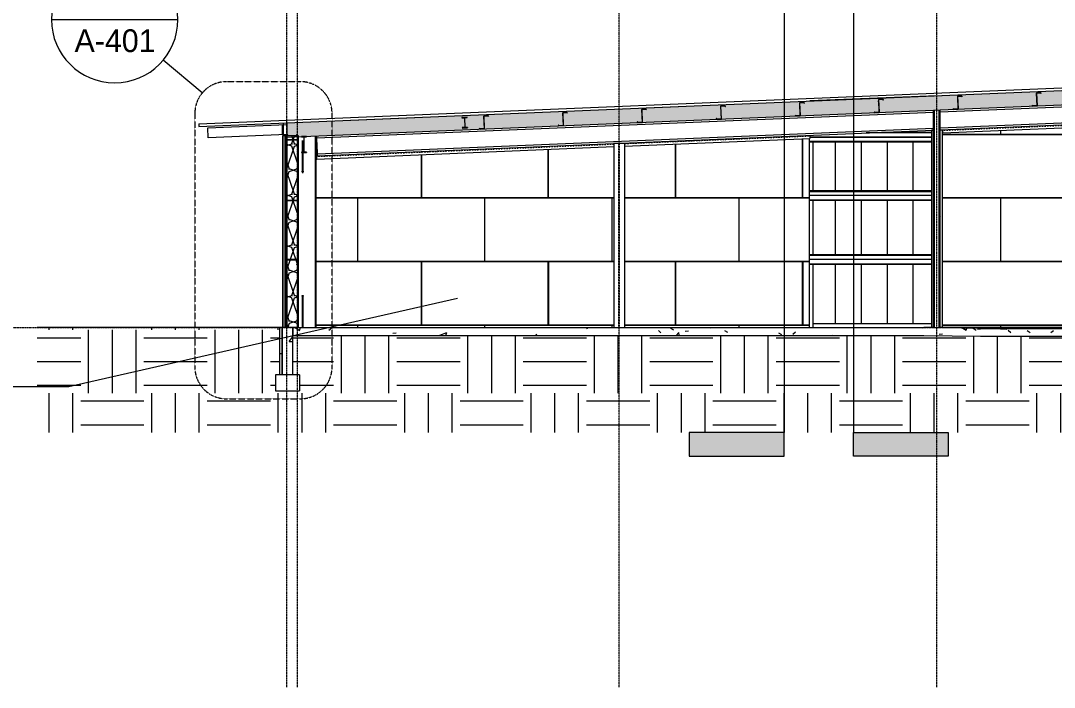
# Model space of a CAD drawing. Header units: inches. Extents: x 21386 to 98546, y -290 to 853.
# Drawn here: x 21860 to 22644, y -273 to 233 of the extents above; entities that cross this region are included whole.
import ezdxf

# ---------------------------------------------------------------- set-up
doc = ezdxf.new("R2010")
doc.units = ezdxf.units.IN
doc.header["$MEASUREMENT"] = 0
for name, pattern in [('Dash Dot 3_16_', [0.3125, 0.1875, -0.0625, 0, -0.0625]), ('Grid Line 1_2_', [0.875, 0.5, -0.125, 0.125, -0.125]), ('Hidden 1_8_', [0.1875, 0.125, -0.0625])]:
    doc.linetypes.add(name, pattern=pattern)
for name, color, linetype, lineweight in [('A-ANNO-IDEN', 131, 'Continuous', 9), ('A-ANNO-SYMB', 150, 'Continuous', 9), ('A-CLNG', 13, 'Continuous', 13), ('A-CLNG-PATT', 13, 'Continuous', 25), ('A-FLOR', 192, 'Continuous', 13), ('A-FLOR-LEVL', 51, 'Continuous', 9), ('A-FLOR-PATT', 8, 'Continuous', 25), ('A-GLAZ-CWMG', 51, 'Continuous', 13), ('A-ROOF', 132, 'Continuous', 13), ('A-WALL', 113, 'Continuous', 13), ('A-WALL-PATT', 111, 'Continuous', 25), ('C-TOPO', 7, 'Continuous', 13), ('G-ANNO-SYMB', 111, 'Continuous', 9), ('I-WALL', 2, 'Continuous', 13), ('L-SITE-WALL', 31, 'Continuous', 13), ('S-BEAM', 12, 'Continuous', 13), ('S-COLS', 52, 'Continuous', 13), ('S-FNDN', 32, 'Continuous', 13), ('S-GRID', 1, 'Continuous', 9)]:
    doc.layers.add(name, color=color, linetype=linetype, lineweight=lineweight)
doc.styles.add('Century Gothic', font='GOTHIC.TTF', dxfattribs={"height": 17.245342})
pattern_1 = [(50, (22097.104, 100.19), (55.0854, -4.8198), [5.76, -63.36]), (355, (22097.104, 100.19), (-10.6557, 57.7685), [4.608, -50.688]), (100.451, (22101.695, 99.787), (44.4295, 52.9487), [4.895, -53.848]), (46.184, (22097.104, 115.55), (81.9644, -12.712), [8.64, -95.04]), (96.636, (22103.935, 114.49), (71.7815, 74.812), [7.343, -80.772]), (351.184, (22097.1, 115.55), (71.782, 74.812), [6.912, -76.032]), (21, (22104.784, 111.71), (45.842, -30.9215), [5.76, -63.36]), (326, (22104.784, 111.71), (18.687, 55.6915), [4.608, -50.688]), (71.451, (22108.605, 109.13), (64.529, 24.77), [4.895, -53.848]), (37.5, (22097.104, 100.189), (0.9339, 25.5668), [2.534, -47.539, 2.534, -48.922, -50.88]), (37.5, (22097.104, 100.189), (0.9339, 25.5668), [-101.53, 2.534, -48.346]), (7.5, (22097.104, 100.19), (20.204, 30.2913), [2.534, -26.803, 2.534, -46.387, -19.392]), (7.5, (22097.104, 100.19), (20.204, 30.2913), [-78.259, 2.534, -16.858]), (327.5, (22079.978, 100.19), (40.9978, -1.7324), [2.534, -16.666, 2.534, -57.37, -79.488]), (327.5, (22079.978, 100.19), (40.9978, -1.7324), [-79.104, 2.534, -76.954]), (317.5, (22072.298, 100.19), (44.7889, 7.6878), [2.534, -22.426, 2.534, -37.248, -56.448]), (317.5, (22072.298, 100.19), (44.7889, 7.6878), [-64.742, 2.534, -53.914])]
pattern_2 = [(0, (22097.104, 100.19), (48, 48), [48, -48]), (0, (22097.104, 118.19), (48, 48), [48, -48]), (0, (22097.104, 136.19), (48, 48), [48, -48]), (90, (22103.104, 142.19), (-48, 48), [48, -48]), (90, (22121.104, 142.19), (-48, 48), [48, -48]), (90, (22139.104, 142.19), (-48, 48), [48, -48])]
pattern_3 = [(0, (22097.104, 100.19), (0, 24), []), (90, (22097.104, 100.19), (-24, 1e-15), [])]
pattern_4 = [(161.57, (22098.064, 101.149), (-7.680224, -0.00098), [0, -54.643, 6.067, 0]), (18.43, (22096.144, 101.149), (-7.680224, 0.00098), [0, -54.643, 6.067, 0]), (108.43, (22098.064, 101.149), (3.838295, -19.201365), [18.211, -42.499]), (71.57, (22096.144, 101.149), (3.838295, 19.201365), [18.211, -42.499])]
pattern_5 = [(45, (22097.104, 100.19), (-19.007, 19.007), []), (45, (22097.104, 128.99), (-19.007, 19.007), [])]

# ---------------------------------------------------------------- blocks, each defined once
blk = doc.blocks.new('Struct_Xcel_Sports Complex_rvt-1-Building Section - East_West looking North')
at = {"layer": 'A-FLOR-PATT', "lineweight": 9}
h = blk.add_hatch(dxfattribs=at)
h.set_pattern_fill('FP_15', color=256, style=0, pattern_type=2)
h.set_pattern_definition(pattern_1)
h.paths.add_polyline_path([(22588.21, -6.66), (22731.32, -6.66), (22772.64, -6), (22772.64, -0.01), (22731.32, -0.66), (22588.21, -0.66), (22545.2, 0), (22066.14, 0), (22066.14, -6), (22545.2, -6), (22573.97, -6.44)], flags=0)
at = {"layer": 'A-WALL-PATT', "lineweight": 9}
h = blk.add_hatch(dxfattribs=at)
h.set_pattern_fill('FP_15', color=8, style=0, pattern_type=2)
h.set_pattern_definition(pattern_1)
h.paths.add_polyline_path([(22058.14, -36), (22066.14, -36), (22066.14, 0), (22058.14, 0), (22058.14, -1.69)], flags=0)
at = {"layer": 'A-FLOR', "color": 7}
for p, q in [((22066.14, 0), (22066.14, -6)), ((22066.14, 0), (22545.2, 0)), ((22066.14, -6), (22545.2, -6)), ((22588.21, -0.66), (22545.2, 0)), ((22545.2, -6), (22588.21, -6.66)), ((22588.21, -0.66), (22731.32, -0.66)), ((22588.21, -6.66), (22731.32, -6.66))]:
    blk.add_line(p, q, dxfattribs=at)
at = {"layer": 'L-SITE-WALL', "color": 7}
for p, q in [((22058.14, 0), (22058.14, -36)), ((22066.14, 0), (22058.14, 0)), ((22066.14, -36), (22066.14, 0)), ((22066.14, -36), (22058.14, -36))]:
    blk.add_line(p, q, dxfattribs=at)
at = {"layer": 'S-FNDN', "color": 7}
for p, q in [((22071.14, -36), (22053.14, -36)), ((22053.14, -36), (22053.14, -48)), ((22071.14, -36), (22071.14, -48)), ((22053.14, -48), (22071.14, -48))]:
    blk.add_line(p, q, dxfattribs=at)
blk = doc.blocks.new('W-Wide Flange - 1_-5_-1401438-Building Section - East_West looking North')
at = {"layer": 'S-BEAM', "color": 8, "lineweight": 9}
for p, q in [((22768.82, 173.71), (22768.86, 172.6)), ((22557.58, 163.8), (22768.86, 172.6)), ((22768.86, 172.6), (22768.9, 171.72)), ((22768.9, 171.72), (22769.34, 161.22)), ((22084.45, 144.09), (22552.7, 163.6)), ((22557.58, 151.51), (22769.38, 160.34)), ((22557.58, 150.15), (22769.43, 158.98)), ((22769.34, 161.22), (22769.38, 160.34)), ((22769.38, 160.34), (22769.43, 158.98)), ((22084.96, 131.82), (22552.7, 151.31)), ((22085.01, 130.46), (22552.7, 149.95)), ((22084.45, 144.09), (22084.4, 145.19)), ((22084.48, 143.2), (22084.45, 144.09)), ((22084.92, 132.71), (22084.48, 143.2)), ((22084.96, 131.82), (22084.92, 132.71)), ((22085.01, 130.46), (22084.96, 131.82))]:
    blk.add_line(p, q, dxfattribs=at)
blk = doc.blocks.new('Girt_Z - 10_D-V16-Building Section - East_West looking North')
at = {"layer": 'S-BEAM', "lineweight": 9}
h = blk.add_hatch(dxfattribs=at)
h.set_pattern_fill('FP_1', color=8, style=0, pattern_type=2)
h.set_pattern_definition(pattern_5)
h.paths.add_polyline_path([(22627.94, 168.09), (22631.31, 168.23), (22631.12, 168.34), (22627.98, 168.21), (22627.51, 168.72), (22627.43, 168.65)], flags=0)
h.paths.add_polyline_path([(22631.31, 168.23), (22630.9, 178.04), (22630.79, 178.03), (22631.19, 168.42)], flags=0)
h.paths.add_polyline_path([(22634.33, 177.72), (22634.41, 177.8), (22633.91, 178.35), (22630.97, 178.23), (22630.97, 178.12), (22633.86, 178.24)], flags=0)
at = {"layer": 'S-BEAM', "color": 7}
for p, q in [((22630.79, 178.03), (22631.19, 168.42)), ((22631.31, 168.23), (22630.9, 178.04)), ((22633.91, 178.35), (22630.97, 178.23)), ((22630.97, 178.12), (22633.86, 178.24)), ((22633.86, 178.24), (22634.33, 177.72)), ((22633.91, 178.35), (22634.41, 177.8)), ((22634.33, 177.72), (22634.41, 177.8)), ((22627.51, 168.72), (22627.43, 168.65)), ((22627.43, 168.65), (22627.94, 168.09)), ((22627.98, 168.21), (22627.51, 168.72)), ((22627.94, 168.09), (22631.31, 168.23)), ((22631.12, 168.34), (22627.98, 168.21))]:
    blk.add_line(p, q, dxfattribs=at)
for centre, radius, start, end in [((22630.98, 178.04), 0.187, 92.38594, 182.38594), ((22630.98, 178.04), 0.0782, 94.50866, 182.38594), ((22631.11, 168.41), 0.0782, 275.42831, 2.38594)]:
    blk.add_arc(centre, radius, start, end, dxfattribs=at)
blk = doc.blocks.new('Girt_Z - 10_D-V17-Building Section - East_West looking North')
at = {"layer": 'S-BEAM', "color": 7}
for p, q in [((22570.84, 175.54), (22571.24, 165.92)), ((22571.36, 165.74), (22570.95, 175.54)), ((22573.96, 175.85), (22571.02, 175.73)), ((22571.02, 175.62), (22573.91, 175.74)), ((22573.91, 175.74), (22574.38, 175.23)), ((22573.96, 175.85), (22574.46, 175.3)), ((22574.38, 175.23), (22574.46, 175.3)), ((22567.56, 166.22), (22567.48, 166.15)), ((22567.48, 166.15), (22567.99, 165.6)), ((22568.04, 165.71), (22567.56, 166.22)), ((22567.99, 165.6), (22571.36, 165.74)), ((22571.17, 165.84), (22568.04, 165.71))]:
    blk.add_line(p, q, dxfattribs=at)
for centre, radius, start, end in [((22571.03, 175.54), 0.187, 92.38594, 182.38594), ((22571.03, 175.54), 0.0782, 94.50866, 182.38594), ((22571.17, 165.92), 0.0782, 275.42831, 2.38594)]:
    blk.add_arc(centre, radius, start, end, dxfattribs=at)
blk = doc.blocks.new('Girt_Z - 10_D-V18-Building Section - East_West looking North')
at = {"layer": 'S-BEAM', "lineweight": 9}
h = blk.add_hatch(dxfattribs=at)
h.set_pattern_fill('FP_1', color=8, style=0, pattern_type=2)
h.set_pattern_definition(pattern_5)
h.paths.add_polyline_path([(22508.04, 163.1), (22511.41, 163.24), (22511.23, 163.34), (22508.09, 163.21), (22507.62, 163.73), (22507.54, 163.65)], flags=0)
h.paths.add_polyline_path([(22511.41, 163.24), (22511, 173.04), (22510.9, 173.04), (22511.3, 163.42)], flags=0)
h.paths.add_polyline_path([(22514.43, 172.73), (22514.52, 172.8), (22514.01, 173.36), (22511.08, 173.23), (22511.08, 173.12), (22513.96, 173.24)], flags=0)
at = {"layer": 'S-BEAM', "color": 7}
for p, q in [((22510.9, 173.04), (22511.3, 163.42)), ((22511.41, 163.24), (22511, 173.04)), ((22514.01, 173.36), (22511.08, 173.23)), ((22511.08, 173.12), (22513.96, 173.24)), ((22513.96, 173.24), (22514.43, 172.73)), ((22514.01, 173.36), (22514.52, 172.8)), ((22514.43, 172.73), (22514.52, 172.8)), ((22507.62, 163.73), (22507.54, 163.65)), ((22507.54, 163.65), (22508.04, 163.1)), ((22508.09, 163.21), (22507.62, 163.73)), ((22508.04, 163.1), (22511.41, 163.24)), ((22511.23, 163.34), (22508.09, 163.21))]:
    blk.add_line(p, q, dxfattribs=at)
for centre, radius, start, end in [((22511.08, 173.05), 0.187, 92.38594, 182.38594), ((22511.08, 173.05), 0.0782, 94.50866, 182.38594), ((22511.22, 163.42), 0.0782, 275.42831, 2.38594)]:
    blk.add_arc(centre, radius, start, end, dxfattribs=at)
blk = doc.blocks.new('Girt_Z - 10_D-V19-Building Section - East_West looking North')
at = {"layer": 'S-BEAM', "color": 7}
for p, q in [((22450.95, 170.54), (22451.35, 160.92)), ((22451.47, 160.74), (22451.06, 170.55)), ((22454.06, 170.86), (22451.13, 170.74)), ((22451.13, 170.63), (22454.02, 170.75)), ((22454.02, 170.75), (22454.49, 170.23)), ((22454.06, 170.86), (22454.57, 170.3)), ((22454.49, 170.23), (22454.57, 170.3)), ((22447.67, 161.23), (22447.59, 161.15)), ((22447.59, 161.15), (22448.09, 160.6)), ((22448.14, 160.71), (22447.67, 161.23)), ((22448.09, 160.6), (22451.47, 160.74)), ((22451.28, 160.84), (22448.14, 160.71))]:
    blk.add_line(p, q, dxfattribs=at)
for centre, radius, start, end in [((22451.13, 170.55), 0.187, 92.38594, 182.38594), ((22451.13, 170.55), 0.0782, 94.50866, 182.38594), ((22451.27, 160.92), 0.0782, 275.42831, 2.38594)]:
    blk.add_arc(centre, radius, start, end, dxfattribs=at)
blk = doc.blocks.new('Girt_Z - 10_D-V20-Building Section - East_West looking North')
at = {"layer": 'S-BEAM', "lineweight": 9}
h = blk.add_hatch(dxfattribs=at)
h.set_pattern_fill('FP_1', color=8, style=0, pattern_type=2)
h.set_pattern_definition(pattern_5)
h.paths.add_polyline_path([(22388.15, 158.1), (22391.52, 158.24), (22391.33, 158.34), (22388.19, 158.21), (22387.72, 158.73), (22387.64, 158.66)], flags=0)
h.paths.add_polyline_path([(22391.52, 158.24), (22391.11, 168.05), (22391, 168.04), (22391.4, 158.43)], flags=0)
h.paths.add_polyline_path([(22394.54, 167.73), (22394.62, 167.81), (22394.11, 168.36), (22391.18, 168.24), (22391.18, 168.13), (22394.07, 168.25)], flags=0)
at = {"layer": 'S-BEAM', "color": 7}
for p, q in [((22391, 168.04), (22391.4, 158.43)), ((22391.52, 158.24), (22391.11, 168.05)), ((22394.11, 168.36), (22391.18, 168.24)), ((22391.18, 168.13), (22394.07, 168.25)), ((22394.07, 168.25), (22394.54, 167.73)), ((22394.11, 168.36), (22394.62, 167.81)), ((22394.54, 167.73), (22394.62, 167.81)), ((22387.72, 158.73), (22387.64, 158.66)), ((22387.64, 158.66), (22388.15, 158.1)), ((22388.19, 158.21), (22387.72, 158.73)), ((22388.15, 158.1), (22391.52, 158.24)), ((22391.33, 158.34), (22388.19, 158.21))]:
    blk.add_line(p, q, dxfattribs=at)
for centre, radius, start, end in [((22391.19, 168.05), 0.187, 92.38594, 182.38594), ((22391.19, 168.05), 0.0782, 94.50866, 182.38594), ((22391.32, 158.42), 0.0782, 275.42831, 2.38594)]:
    blk.add_arc(centre, radius, start, end, dxfattribs=at)
blk = doc.blocks.new('W-Wide Flange - W12X19-1098423-Building Section - East_West looking North')
at = {"layer": 'S-BEAM', "lineweight": 9}
h = blk.add_hatch(dxfattribs=at)
h.set_pattern_fill('FP_1', color=8, style=0, pattern_type=2)
h.set_pattern_definition(pattern_5)
h.paths.add_polyline_path([(22072.64, 132.85), (22076.65, 132.85), (22076.65, 133.2), (22072.64, 133.2)], flags=0)
h.paths.add_polyline_path([(22074.13, 133.22), (22075.02, 133.27), (22074.83, 133.46), (22074.76, 133.73), (22074.83, 144.44), (22075.02, 144.63), (22075.15, 144.68), (22074.26, 144.63), (22074.45, 144.44), (22074.52, 144.18), (22074.45, 133.46), (22074.26, 133.27)], flags=0)
h.paths.add_polyline_path([(22076.65, 144.7), (22076.65, 145.05), (22072.64, 145.05), (22072.64, 144.7), (22075.28, 144.7)], flags=0)
at = {"layer": 'S-BEAM', "color": 7}
for p, q in [((22076.65, 145.05), (22072.64, 145.05)), ((22072.64, 145.05), (22072.64, 144.7)), ((22072.64, 144.7), (22074, 144.7)), ((22074.52, 144.18), (22074.52, 133.73)), ((22074.76, 133.73), (22074.76, 144.18)), ((22075.28, 144.7), (22076.65, 144.7)), ((22076.65, 144.7), (22076.65, 145.05)), ((22074, 133.2), (22072.64, 133.2)), ((22072.64, 133.2), (22072.64, 132.85)), ((22072.64, 132.85), (22076.65, 132.85)), ((22076.65, 133.2), (22075.28, 133.2)), ((22076.65, 133.2), (22076.65, 132.85))]:
    blk.add_line(p, q, dxfattribs=at)
for centre, start, end in [((22074, 144.18), 0, 90), ((22075.28, 144.18), 90, 180), ((22074, 133.73), 270, 0), ((22075.28, 133.73), 180, 270)]:
    blk.add_arc(centre, 0.525, start, end, dxfattribs=at)
blk = doc.blocks.new('W-Wide Flange-Column - B3_A-1393576-Building Section - East_West looking North')
at = {"layer": 'S-COLS', "color": 8, "linetype": 'Hidden 1_8_', "lineweight": 9}
for p, q in [((22313.73, 0), (22313.73, 139.83)), ((22314.05, 139.83), (22314.05, 0))]:
    blk.add_line(p, q, dxfattribs=at)
blk = doc.blocks.new('Girt_Z - 10_D-1390502-Building Section - East_West looking North')
at = {"layer": 'S-BEAM', "color": 7}
for p, q in [((22331.05, 165.54), (22331.45, 155.93)), ((22331.57, 155.75), (22331.16, 165.55)), ((22334.17, 165.86), (22331.23, 165.74)), ((22331.23, 165.63), (22334.12, 165.75)), ((22334.12, 165.75), (22334.59, 165.23)), ((22334.17, 165.86), (22334.67, 165.31)), ((22334.59, 165.23), (22334.67, 165.31)), ((22327.77, 156.23), (22327.69, 156.16)), ((22327.69, 156.16), (22328.2, 155.6)), ((22328.24, 155.72), (22327.77, 156.23)), ((22328.2, 155.6), (22331.57, 155.75)), ((22331.38, 155.85), (22328.24, 155.72))]:
    blk.add_line(p, q, dxfattribs=at)
for centre, radius, start, end in [((22331.24, 165.55), 0.187, 92.38594, 182.38594), ((22331.24, 165.55), 0.0782, 94.50866, 182.38594), ((22331.37, 155.92), 0.0782, 275.42831, 2.38594)]:
    blk.add_arc(centre, radius, start, end, dxfattribs=at)
blk = doc.blocks.new('Girt_Z - 8_D-1789509-Building Section - East_West looking North')
at = {"layer": 'S-BEAM', "color": 8, "lineweight": 9}
for p, q in [((22551.14, 55.3), (22458.52, 55.3)), ((22551.14, 55.22), (22458.52, 55.22)), ((22551.14, 54.77), (22458.52, 54.77)), ((22551.14, 51.63), (22458.52, 51.63)), ((22551.14, 51.55), (22458.52, 51.55)), ((22458.52, 48.43), (22551.14, 48.43)), ((22551.14, 47.95), (22458.52, 47.95))]:
    blk.add_line(p, q, dxfattribs=at)
blk = doc.blocks.new('Girt_Z - 8_D-1789595-Building Section - East_West looking North')
at = {"layer": 'S-BEAM', "color": 8, "lineweight": 9}
for p, q in [((22551.14, 103.68), (22458.52, 103.68)), ((22551.14, 103.59), (22458.52, 103.59)), ((22551.14, 103.14), (22458.52, 103.14)), ((22551.14, 100.25), (22458.52, 100.25)), ((22551.14, 100.18), (22458.52, 100.18)), ((22551.14, 96.8), (22458.52, 96.8)), ((22551.14, 96.32), (22458.52, 96.32))]:
    blk.add_line(p, q, dxfattribs=at)
blk = doc.blocks.new('Girt_C - 8_D-1405510-Building Section - East_West looking North')
at = {"layer": 'S-BEAM', "color": 7}
for p, q in [((22061.64, 51.37), (22061.64, 48.05)), ((22061.64, 48.05), (22062.22, 47.57)), ((22061.75, 48.11), (22061.75, 51.37)), ((22061.75, 48.11), (22062.29, 47.66)), ((22069.45, 51.55), (22061.83, 51.55)), ((22061.83, 51.45), (22069.45, 51.45)), ((22062.22, 47.57), (22062.29, 47.66)), ((22069.53, 48.11), (22069, 47.66)), ((22069, 47.66), (22069.07, 47.57)), ((22069.64, 48.05), (22069.07, 47.57)), ((22069.53, 51.37), (22069.53, 48.11)), ((22069.64, 48.05), (22069.64, 51.37))]:
    blk.add_line(p, q, dxfattribs=at)
for centre, radius, start, end in [((22061.83, 51.37), 0.188, 90, 180), ((22061.83, 51.37), 0.0782, 90, 176.95764), ((22069.45, 51.37), 0.188, 0, 90), ((22069.45, 51.37), 0.0782, 2.12272, 90)]:
    blk.add_arc(centre, radius, start, end, dxfattribs=at)
blk = doc.blocks.new('Dimension Lumber - 5_5 x 7_5 Glulam-1777807-Building Section - East_West looking North')
at = {"layer": 'S-BEAM', "color": 8, "lineweight": 9}
for p, q in [((22001.68, 151.51), (22061.62, 154.01)), ((22001.99, 144.01), (22001.68, 151.51)), ((22061.62, 146.5), (22001.99, 144.01))]:
    blk.add_line(p, q, dxfattribs=at)
blk = doc.blocks.new('W-Wide Flange - W8X15-1355454-Building Section - East_West looking North')
at = {"layer": 'S-BEAM', "lineweight": 9}
h = blk.add_hatch(dxfattribs=at)
h.set_pattern_fill('FP_1', color=8, style=0, pattern_type=2)
h.set_pattern_definition(pattern_5)
h.paths.add_polyline_path([(22194.88, 151.44), (22198.88, 151.61), (22198.87, 151.92), (22194.86, 151.76)], flags=0)
h.paths.add_polyline_path([(22196.38, 151.84), (22197.24, 151.92), (22197.05, 152.1), (22196.97, 152.34), (22196.76, 159.07), (22196.93, 159.26), (22197.05, 159.32), (22196.19, 159.23), (22196.38, 159.06), (22196.46, 158.81), (22196.67, 152.08), (22196.49, 151.89)], flags=0)
h.paths.add_polyline_path([(22194.55, 159.23), (22198.56, 159.4), (22198.55, 159.71), (22194.54, 159.54)], flags=0)
at = {"layer": 'S-BEAM', "color": 7}
for p, q in [((22198.55, 159.71), (22194.54, 159.54)), ((22194.54, 159.54), (22194.55, 159.23)), ((22194.55, 159.23), (22195.94, 159.29)), ((22196.46, 158.81), (22196.73, 152.33)), ((22196.97, 152.34), (22196.7, 158.82)), ((22197.18, 159.34), (22198.56, 159.4)), ((22198.56, 159.4), (22198.55, 159.71)), ((22196.25, 151.81), (22194.86, 151.76)), ((22194.86, 151.76), (22194.88, 151.44)), ((22194.88, 151.44), (22198.88, 151.61)), ((22198.87, 151.92), (22197.49, 151.87)), ((22198.87, 151.92), (22198.88, 151.61))]:
    blk.add_line(p, q, dxfattribs=at)
for centre, radius, start, end in [((22195.96, 158.79), 0.497, 2.38594, 92.38594), ((22197.2, 158.84), 0.498, 92.38594, 182.38594), ((22196.23, 152.31), 0.497, 272.38594, 2.38594), ((22197.47, 152.36), 0.498, 182.38594, 272.38594)]:
    blk.add_arc(centre, radius, start, end, dxfattribs=at)
blk = doc.blocks.new('Girt_C - 8_D-1405486-Building Section - East_West looking North')
at = {"layer": 'S-BEAM', "lineweight": 9}
h = blk.add_hatch(dxfattribs=at)
h.set_pattern_fill('FP_1', color=8, style=0, pattern_type=2)
h.set_pattern_definition(pattern_5)
h.paths.add_polyline_path([(22061.83, 142.44), (22069.45, 142.44), (22069.45, 142.55), (22061.83, 142.55)], flags=0)
h.paths.add_polyline_path([(22069.53, 142.62), (22069.64, 142.63), (22069.64, 145.94), (22069.06, 146.42), (22068.99, 146.34), (22069.53, 145.89), (22069.53, 144.79)], flags=0)
h.paths.add_polyline_path([(22061.75, 142.62), (22061.75, 145.89), (22062.29, 146.34), (22062.21, 146.42), (22061.64, 145.94), (22061.64, 142.63)], flags=0)
at = {"layer": 'S-BEAM', "color": 7}
for p, q in [((22061.64, 145.94), (22062.21, 146.42)), ((22061.64, 145.94), (22061.64, 142.63)), ((22061.75, 145.89), (22062.29, 146.34)), ((22061.75, 142.62), (22061.75, 145.89)), ((22069.45, 142.55), (22061.83, 142.55)), ((22061.83, 142.44), (22069.45, 142.44)), ((22062.29, 146.34), (22062.21, 146.42)), ((22069.06, 146.42), (22068.99, 146.34)), ((22069.53, 145.89), (22068.99, 146.34)), ((22069.64, 145.94), (22069.06, 146.42)), ((22069.53, 145.89), (22069.53, 142.62)), ((22069.64, 142.63), (22069.64, 145.94))]:
    blk.add_line(p, q, dxfattribs=at)
for centre, radius, start, end in [((22061.83, 142.63), 0.188, 180, 270), ((22061.83, 142.63), 0.0782, 182.12272, 270), ((22069.45, 142.63), 0.188, 270, 0), ((22069.45, 142.63), 0.0782, 270, 356.95764)]:
    blk.add_arc(centre, radius, start, end, dxfattribs=at)
blk = doc.blocks.new('Round Bar - 1_-1267021-Building Section - East_West looking North')
at = {"layer": 'S-BEAM', "color": 8, "lineweight": 9}
for p, q in [((22073.14, 142.02), (22073.14, 133.2)), ((22074.14, 133.2), (22074.14, 142.02)), ((22073.14, 132.85), (22073.14, 118.21)), ((22074.14, 118.21), (22074.14, 132.85))]:
    blk.add_line(p, q, dxfattribs=at)
at = {"layer": 'S-BEAM', "color": 7, "flags": 128}
for points in [[(22073.14, 118.21), (22073.19, 118.46), (22073.33, 118.66), (22073.53, 118.77), (22073.75, 118.77), (22073.95, 118.66), (22074.09, 118.46), (22074.14, 118.21)], [(22073.14, 118.21), (22073.19, 117.96), (22073.33, 117.75), (22073.53, 117.64), (22073.75, 117.64), (22073.95, 117.75), (22074.09, 117.96), (22074.14, 118.21)]]:
    blk.add_lwpolyline(points, dxfattribs=at)
blk = doc.blocks.new('Round Bar - 1_-1267063-Building Section - East_West looking North')
at = {"layer": 'S-BEAM', "color": 8, "lineweight": 9}
for p, q in [((22073.14, 23.84), (22073.14, 0)), ((22074.14, 0), (22074.14, 23.84))]:
    blk.add_line(p, q, dxfattribs=at)
at = {"layer": 'S-BEAM', "color": 7, "flags": 128}
for points in [[(22073.14, 23.84), (22073.19, 24.09), (22073.33, 24.29), (22073.53, 24.4), (22073.75, 24.4), (22073.95, 24.29), (22074.09, 24.09), (22074.14, 23.84)], [(22073.14, 23.84), (22073.19, 23.59), (22073.33, 23.38), (22073.53, 23.27), (22073.75, 23.27), (22073.95, 23.38), (22074.09, 23.59), (22074.14, 23.84)]]:
    blk.add_lwpolyline(points, dxfattribs=at)
blk = doc.blocks.new('L-Angle - L2-1_2X1-1_2X3_16-1401440-Building Section - East_West looking North')
at = {"layer": 'S-BEAM', "color": 8, "lineweight": 9}
for p, q in [((22314.39, 139.83), (22458.58, 145.84)), ((22317.89, 137.66), (22458.68, 143.53)), ((22317.89, 137.66), (22458.68, 143.53)), ((22458.58, 146.02), (22458.58, 145.84)), ((22458.58, 145.84), (22458.59, 145.65)), ((22458.59, 145.65), (22458.67, 143.71)), ((22458.67, 143.71), (22458.68, 143.53)), ((22084.4, 130.25), (22309.89, 139.64)), ((22084.49, 127.94), (22309.89, 137.33)), ((22084.49, 127.94), (22309.89, 137.33)), ((22084.39, 130.43), (22085.01, 130.46)), ((22084.4, 130.25), (22084.39, 130.43)), ((22084.41, 130.06), (22084.4, 130.25)), ((22084.49, 128.12), (22084.41, 130.06)), ((22084.49, 127.94), (22084.49, 128.12))]:
    blk.add_line(p, q, dxfattribs=at)
at = {"layer": 'S-BEAM', "color": 8, "linetype": 'Hidden 1_8_', "lineweight": 9}
for p, q in [((22317.89, 139.66), (22458.6, 145.52)), ((22084.41, 129.93), (22309.89, 139.33))]:
    blk.add_line(p, q, dxfattribs=at)
blk = doc.blocks.new('L-Angle - L2-1_2X1-1_2X3_16-1401102-Building Section - East_West looking North')
at = {"layer": 'S-BEAM', "color": 8, "lineweight": 9}
for p, q in [((22559.63, 150.05), (22758.54, 158.34)), ((22758.54, 158.52), (22758.54, 158.34)), ((22758.54, 158.34), (22758.55, 158.15)), ((22758.55, 158.15), (22758.63, 156.21)), ((22559.63, 150.05), (22559.63, 150.23)), ((22559.64, 149.86), (22559.63, 150.05)), ((22559.72, 147.92), (22559.64, 149.86)), ((22559.73, 147.74), (22758.64, 156.02)), ((22559.73, 147.74), (22758.64, 156.02)), ((22758.63, 156.21), (22758.64, 156.02)), ((22559.73, 147.74), (22559.72, 147.92))]:
    blk.add_line(p, q, dxfattribs=at)
at = {"layer": 'S-BEAM', "color": 8, "linetype": 'Hidden 1_8_', "lineweight": 9}
blk.add_line((22559.65, 149.74), (22758.56, 158.02), dxfattribs=at)
blk = doc.blocks.new('Girt_C - 8_D-1779843-Building Section - East_West looking North')
at = {"layer": 'S-BEAM', "lineweight": 9}
h = blk.add_hatch(dxfattribs=at)
h.set_pattern_fill('FP_1', color=8, style=0, pattern_type=2)
h.set_pattern_definition(pattern_5)
h.paths.add_polyline_path([(22061.83, 96.32), (22069.45, 96.32), (22069.45, 96.43), (22061.83, 96.43)], flags=0)
h.paths.add_polyline_path([(22069.53, 96.5), (22069.64, 96.51), (22069.64, 99.82), (22069.06, 100.3), (22068.99, 100.22), (22069.53, 99.77)], flags=0)
h.paths.add_polyline_path([(22061.75, 96.5), (22061.75, 99.77), (22062.29, 100.22), (22062.21, 100.3), (22061.64, 99.82), (22061.64, 96.51)], flags=0)
at = {"layer": 'S-BEAM', "color": 7}
for p, q in [((22061.64, 99.82), (22062.21, 100.3)), ((22061.64, 99.82), (22061.64, 96.51)), ((22061.75, 99.77), (22062.29, 100.22)), ((22061.75, 96.5), (22061.75, 99.77)), ((22069.45, 96.43), (22061.83, 96.43)), ((22061.83, 96.32), (22069.45, 96.32)), ((22062.29, 100.22), (22062.21, 100.3)), ((22069.06, 100.3), (22068.99, 100.22)), ((22069.53, 99.77), (22068.99, 100.22)), ((22069.64, 99.82), (22069.06, 100.3)), ((22069.53, 99.77), (22069.53, 96.5)), ((22069.64, 96.51), (22069.64, 99.82))]:
    blk.add_line(p, q, dxfattribs=at)
for centre, radius, start, end in [((22061.83, 96.51), 0.188, 180, 270), ((22061.83, 96.51), 0.0782, 182.12272, 270), ((22069.45, 96.51), 0.188, 270, 0), ((22069.45, 96.51), 0.0782, 270, 356.95764)]:
    blk.add_arc(centre, radius, start, end, dxfattribs=at)
blk = doc.blocks.new('Rectangular Mullion - Profile_Polycarbonate_Lower-1778976-Building Section - East_West looking North')
at = {"layer": 'A-GLAZ-CWMG', "color": 8, "lineweight": 9}
for p in [(22461.27, 0), (22551.14, 2.75)]:
    blk.add_line(p, (22461.27, 2.75), dxfattribs=at)
blk = doc.blocks.new('Rectangular Mullion - Profile_Polycarbonate_right-1784083-Building Section - East_West looking North')
at = {"layer": 'A-GLAZ-CWMG', "color": 8, "lineweight": 9}
for p, q in [((22458.65, 171.92), (22458.52, 172.04)), ((22461.27, 103.68), (22461.27, 140.94)), ((22461.27, 55.3), (22461.27, 96.32)), ((22461.27, 0), (22461.27, 47.95))]:
    blk.add_line(p, q, dxfattribs=at)
blk = doc.blocks.new('Girt_Z - 8_D-1790185-Building Section - East_West looking North')
at = {"layer": 'S-BEAM', "color": 8, "lineweight": 9}
for p, q in [((22458.52, 141.47), (22551.14, 141.47)), ((22458.63, 144.69), (22551.14, 144.69)), ((22458.63, 144.61), (22551.14, 144.61)), ((22551.14, 147.81), (22501.49, 147.81)), ((22513.06, 148.29), (22551.14, 148.29)), ((22458.52, 141.02), (22551.14, 141.02)), ((22458.52, 140.94), (22551.14, 140.94))]:
    blk.add_line(p, q, dxfattribs=at)
blk = doc.blocks.new('Section - 3_32_ x 3_8_-18514-Building Section - East_West looking North')
at = {"layer": 'G-ANNO-SYMB'}
blk.add_hatch(color=256, dxfattribs=at).paths.add_polyline_path([(22946.16, -79.66), (22874.16, -79.66), (22874.16, -97.66), (22946.16, -97.66)], flags=0)
for p, q in [((22874.16, -97.66), (22874.16, -79.66)), ((22874.16, -79.66), (22946.16, -79.66)), ((22946.16, -79.66), (22946.16, -97.66)), ((22946.16, -97.66), (22874.16, -97.66))]:
    blk.add_line(p, q, dxfattribs=at)
blk = doc.blocks.new('Section - Callout Head-19020-Building Section - East_West looking North')
at = {"layer": 'A-ANNO-SYMB'}
blk.add_line((22654.26, 473.8), (22750.26, 473.8), dxfattribs=at)
for start, end in [(0, 180), (180, 360)]:
    blk.add_arc((22702.26, 473.8), 48, start, end, dxfattribs=at)

msp = doc.modelspace()

# ---------------------------------------------------------------- hatches: boundary and pattern name
at = {"layer": 'A-CLNG-PATT', "lineweight": 9}
h = msp.add_hatch(dxfattribs=at)
h.set_pattern_fill('FP_5', color=8, style=0, pattern_type=2)
h.set_pattern_definition(pattern_4)
h.paths.add_polyline_path([(22061.62, 144.24), (22772.64, 173.87), (22772.64, 185), (22061.62, 155.38), (22061.62, 154.56)], flags=0)
at = {"layer": 'A-WALL-PATT', "lineweight": 9}
h = msp.add_hatch(dxfattribs=at)
h.set_pattern_fill('FP_12', color=8, style=0, pattern_type=2)
h.set_pattern_definition([(90, (22458.51, 98.25), (-193, -193), [48, -145]), (180, (22458.51, 98.25), (-2e-14, -193), [96.25, -96.75]), (270, (22362.26, 146.25), (-193, -193), [48, -145]), (180, (22458.51, 146.25), (-2e-14, -193), [96.25, -96.75]), (270, (22362.01, 146.25), (-193, -193), [48, -145]), (180, (22362.01, 146.25), (-2e-14, -193), [96.25, -96.75]), (90, (22265.76, 98.25), (-193, -193), [48, -145]), (180, (22362.01, 98.25), (-2e-14, -193), [96.25, -96.75]), (90, (22410.51, 146.5), (-193, -193), [48, -145]), (180, (22458.76, 146.5), (-2e-14, -193), [48.25, -144.75]), (180, (22458.76, 194.5), (-2e-14, -193), [48.25, -144.75]), (90, (22314.01, 146.5), (-193, -193), [48, -145]), (180, (22410.26, 146.5), (-2e-14, -193), [96.25, -96.75]), (270, (22410.26, 194.5), (-193, -193), [48, -145]), (180, (22410.26, 194.5), (-2e-14, -193), [96.25, -96.75]), (180, (22313.76, 146.5), (-2e-14, -193), [48, -145]), (270, (22313.76, 194.5), (-193, -193), [48, -145]), (180, (22313.76, 194.5), (-2e-14, -193), [48, -145]), (90, (22458.51, 194.75), (-193, -193), [48, -145]), (180, (22458.51, 194.75), (-2e-14, -193), [96.25, -96.75]), (270, (22362.26, 242.75), (-193, -193), [48, -145]), (180, (22458.51, 242.75), (-2e-14, -193), [96.25, -96.75]), (270, (22362.01, 242.75), (-193, -193), [48, -145]), (180, (22362.01, 242.75), (-2e-14, -193), [96.25, -96.75]), (270, (22265.76, 242.75), (-193, -193), [48, -145]), (180, (22362.01, 194.75), (-2e-14, -193), [96.25, -96.75]), (90, (22410.51, 243), (-193, -193), [48, -145]), (180, (22458.76, 243), (-2e-14, -193), [48.25, -144.75]), (180, (22458.76, 291), (-2e-14, -193), [48.25, -144.75]), (90, (22314.01, 243), (-193, -193), [48, -145]), (180, (22410.26, 243), (-2e-14, -193), [96.25, -96.75]), (270, (22410.26, 291), (-193, -193), [48, -145]), (180, (22410.26, 291), (-2e-14, -193), [96.25, -96.75]), (180, (22313.76, 243), (-2e-14, -193), [48, -145]), (270, (22313.76, 291), (-193, -193), [48, -145]), (180, (22313.76, 291), (-2e-14, -193), [48, -145])])
h.paths.add_polyline_path([(22759.14, 158.55), (22772.64, 158.55), (22772.64, 173.87), (22768.82, 173.71), (22769.35, 158.97), (22759.57, 158.57)], flags=0)
h.paths.add_polyline_path([(22559.14, 0), (22759.14, 0), (22759.14, 158.55), (22758.54, 158.47), (22758.63, 156.02), (22559.73, 147.83), (22559.63, 150.23), (22557.58, 150.15), (22557.58, 149.88), (22559.14, 149.88), (22559.14, 37.37)], flags=0)
h.paths.add_polyline_path([(22555.27, 175.95), (22772.64, 185), (22772.64, 185.13), (22555.27, 176.08)], flags=0)
h = msp.add_hatch(dxfattribs=at)
h.set_pattern_fill('FP_7', color=8, style=0, pattern_type=2)
h.set_pattern_definition([(90, (23417.92, -287.75), (-193, -193), [48, -145]), (180, (23417.92, -287.75), (-2e-14, -193), [96.25, -96.75]), (270, (23321.67, -239.75), (-193, -193), [48, -145]), (180, (23417.92, -239.75), (-2e-14, -193), [96.25, -96.75]), (270, (23321.42, -239.75), (-193, -193), [48, -145]), (180, (23321.42, -239.75), (-2e-14, -193), [96.25, -96.75]), (90, (23225.17, -287.75), (-193, -193), [48, -145]), (180, (23321.42, -287.75), (-2e-14, -193), [96.25, -96.75]), (90, (23369.92, -239.5), (-193, -193), [48, -145]), (180, (23418.17, -239.5), (-2e-14, -193), [48.25, -144.75]), (180, (23418.17, -191.5), (-2e-14, -193), [48.25, -144.75]), (90, (23273.42, -239.5), (-193, -193), [48, -145]), (180, (23369.67, -239.5), (-2e-14, -193), [96.25, -96.75]), (270, (23369.67, -191.5), (-193, -193), [48, -145]), (180, (23369.67, -191.5), (-2e-14, -193), [96.25, -96.75]), (180, (23273.17, -239.5), (-2e-14, -193), [48, -145]), (270, (23273.17, -191.5), (-193, -193), [48, -145]), (180, (23273.17, -191.5), (-2e-14, -193), [48, -145]), (90, (23417.92, -191.25), (-193, -193), [48, -145]), (180, (23417.92, -191.25), (-2e-14, -193), [96.25, -96.75]), (270, (23321.67, -143.25), (-193, -193), [48, -145]), (180, (23417.92, -143.25), (-2e-14, -193), [96.25, -96.75]), (270, (23321.42, -143.25), (-193, -193), [48, -145]), (180, (23321.42, -143.25), (-2e-14, -193), [96.25, -96.75]), (270, (23225.17, -143.25), (-193, -193), [48, -145]), (180, (23321.42, -191.25), (-2e-14, -193), [96.25, -96.75]), (90, (23369.92, -143), (-193, -193), [48, -145]), (180, (23418.17, -143), (-2e-14, -193), [48.25, -144.75]), (180, (23418.17, -95), (-2e-14, -193), [48.25, -144.75]), (90, (23273.42, -143), (-193, -193), [48, -145]), (180, (23369.67, -143), (-2e-14, -193), [96.25, -96.75]), (270, (23369.67, -95), (-193, -193), [48, -145]), (180, (23369.67, -95), (-2e-14, -193), [96.25, -96.75]), (180, (23273.17, -143), (-2e-14, -193), [48, -145]), (270, (23273.17, -95), (-193, -193), [48, -145]), (180, (23273.17, -95), (-2e-14, -193), [48, -145])])
h.paths.add_polyline_path([(22083.89, 0), (22309.89, 0), (22309.89, 137.33), (22084.49, 127.99), (22084.41, 130.43), (22085.01, 130.46), (22084.39, 145.19), (22083.89, 145.17), (22083.89, 76.43)], flags=0)
h.paths.add_polyline_path([(22433.59, 0), (22458.52, 0), (22458.52, 143.52), (22317.89, 137.66), (22317.89, 0)], flags=0)
h.paths.add_polyline_path([(22061.62, 145.5), (22061.62, 146.5), (22058.77, 146.38), (22058.77, 145.5), (22061.14, 145.5)], flags=0)
h.paths.add_polyline_path([(22058.77, 153.89), (22061.62, 154.01), (22061.62, 155.38), (22458.52, 171.95), (22458.52, 172.04), (22058.77, 155.39), (22058.77, 154.56)], flags=0)
h = msp.add_hatch(dxfattribs=at)
h.set_pattern_fill('FP_10', color=8, style=0, pattern_type=2)
h.set_pattern_definition([(0, (22097.104, 100.189), (61.44, 15.36), [2.534, -43.546, 2.534, -43.546, -245.76]), (0, (22097.104, 100.189), (61.44, 15.36), [-92.16, 2.534, -89.626, 2.534, -43.546, -107.52]), (0, (22097.104, 100.189), (61.44, 15.36), [-230.4, 2.534, -28.186, 2.534, -74.266]), (120, (22120.144, 107.869), (-44.02215, 45.5286), [2.534, -43.546, 2.534, -43.546, -245.76]), (120, (22120.144, 107.869), (-44.02215, 45.5286), [-92.16, 2.534, -89.626, 2.534, -43.546, -107.52]), (120, (22120.144, 107.869), (-44.02215, 45.5286), [-230.4, 2.534, -28.186, 2.534, -74.266]), (240, (22127.824, 138.589), (-17.41785, -60.8886), [2.534, -43.546, 2.534, -43.546, -245.76]), (240, (22127.824, 138.589), (-17.41785, -60.8886), [-92.16, 2.534, -89.626, 2.534, -43.546, -107.52]), (240, (22127.824, 138.589), (-17.41785, -60.8886), [-230.4, 2.534, -28.186, 2.534, -74.266])])
h.paths.add_polyline_path([(22557.58, 0), (22557.58, 164.91), (22556.95, 164.88), (22556.95, 0)], flags=0)
h = msp.add_hatch(dxfattribs=at)
h.set_pattern_fill('FP_16', color=8, style=0, pattern_type=2)
h.set_pattern_definition([(90, (22458.515, 0), (-19.685, 1e-15), [])])
h.paths.add_polyline_path([(22461.27, 2.75), (22551.14, 2.75), (22551.14, 47.95), (22461.27, 47.95)], flags=0)
h.paths.add_polyline_path([(22461.27, 55.3), (22551.14, 55.3), (22551.14, 96.32), (22461.27, 96.32), (22461.27, 76.43)], flags=0)
h.paths.add_polyline_path([(22461.27, 103.68), (22551.14, 103.68), (22551.14, 140.94), (22461.27, 140.94), (22461.27, 115.49)], flags=0)
h.paths.add_polyline_path([(22513.06, 148.29), (22551.14, 148.29), (22551.14, 149.88), (22538.87, 149.37)], flags=0)
h = msp.add_hatch(dxfattribs=at)
h.set_pattern_fill('FP_6', color=8, style=0, pattern_type=2)
h.set_pattern_definition(pattern_3)
h.paths.add_polyline_path([(22061.14, 0), (22061.14, 145.5), (22060.14, 145.5), (22060.14, 0)], flags=0)
h = msp.add_hatch(dxfattribs=at)
h.set_pattern_fill('FP_4', color=8, style=0, pattern_type=2)
h.set_pattern_definition([(0, (22097.104, 100.189), (30.72, 7.68), [2.534, -20.506, 2.534, -20.506, -122.88]), (0, (22097.104, 100.189), (30.72, 7.68), [-46.08, 2.534, -43.546, 2.534, -20.506, -53.76]), (0, (22097.104, 100.189), (30.72, 7.68), [-115.2, 2.534, -12.826, 2.534, -35.866]), (120, (22108.624, 104.029), (-22.0111, 22.7643), [2.534, -20.506, 2.534, -20.506, -122.88]), (120, (22108.624, 104.029), (-22.0111, 22.7643), [-46.08, 2.534, -43.546, 2.534, -20.506, -53.76]), (120, (22108.624, 104.029), (-22.0111, 22.7643), [-115.2, 2.534, -12.826, 2.534, -35.866]), (240, (22112.464, 119.389), (-8.70892, -30.4443), [2.534, -20.506, 2.534, -20.506, -122.88]), (240, (22112.464, 119.389), (-8.70892, -30.4443), [-46.08, 2.534, -43.546, 2.534, -20.506, -53.76]), (240, (22112.464, 119.389), (-8.70892, -30.4443), [-115.2, 2.534, -12.826, 2.534, -35.866])])
h.paths.add_polyline_path([(22061.64, 0), (22061.64, 145.5), (22061.14, 145.5), (22061.14, 0)], flags=0)
h = msp.add_hatch(dxfattribs=at)
h.set_pattern_fill('FP_5', color=8, style=0, pattern_type=2)
h.set_pattern_definition(pattern_4)
h.paths.add_polyline_path([(22065.12, 0), (22069.64, 0), (22069.64, 145.5), (22061.64, 145.5), (22061.64, 0)], flags=0)
h = msp.add_hatch(dxfattribs=at)
h.set_pattern_fill('FP_6', color=8, style=0, pattern_type=2)
h.set_pattern_definition(pattern_3)
h.paths.add_polyline_path([(22058.14, -36), (22058.14, 0), (22056.14, 0), (22056.14, -36)], flags=0)
at = {"layer": 'C-TOPO', "lineweight": 9}
h = msp.add_hatch(dxfattribs=at)
h.set_pattern_fill('FP_2', color=8, style=0, pattern_type=2)
h.set_pattern_definition(pattern_2)
h.paths.add_polyline_path([(21872.11, -79.81), (21911.24, -79.81), (21911.24, 0), (21872.11, 0)], flags=0)
h = msp.add_hatch(dxfattribs=at)
h.set_pattern_fill('FP_2', color=8, style=0, pattern_type=2)
h.set_pattern_definition(pattern_2)
h.paths.add_polyline_path([(21924.37, -79.81), (21983.24, -79.81), (21983.24, 0), (21911.24, 0), (21911.24, -79.81)], flags=0)
h = msp.add_hatch(dxfattribs=at)
h.set_pattern_fill('FP_2', color=8, style=0, pattern_type=2)
h.set_pattern_definition(pattern_2)
h.paths.add_polyline_path([(22714.34, -79.81), (22772.64, -79.81), (22772.64, -48), (22768.39, -48), (22768.39, -36), (22772.64, -36), (22772.64, -6.01), (22726.93, -6.66), (22588.21, -6.66), (22545.2, -6), (22066.14, -6), (22066.14, -36), (22071.14, -36), (22071.14, -48), (22053.14, -48), (22053.14, -36), (22056.14, -36), (22056.14, 0), (21983.24, 0), (21983.24, -79.81), (22710.65, -79.81)], flags=0)
h.paths.add_polyline_path([(22714.34, -0.65), (22732.9, -0.64), (22772.64, 0), (22545.2, 0), (22588.21, -0.65), (22710.65, -0.65)], flags=0)

# ---------------------------------------------------------------- linework, layer by layer
at = {"layer": 'A-ANNO-IDEN', "color": 153}
for p, q in [((22191.17, 21.98), (21896.08, -45.1)), ((21896.08, -45.1), (21842.66, -45.1))]:
    msp.add_line(p, q, dxfattribs=at)
at = {"layer": 'A-ANNO-SYMB'}
msp.add_line((21997.39, 178.06), (21967.72, 202.94), dxfattribs=at)
at = {"layer": 'A-ANNO-SYMB', "linetype": 'Dash Dot 3_16_'}
for p, q in [((22071.97, 186.64), (22015.78, 186.64)), ((21991.78, 162.64), (21991.78, -30.1)), ((22095.97, -30.1), (22095.97, 162.64)), ((22015.78, -54.1), (22071.97, -54.1))]:
    msp.add_line(p, q, dxfattribs=at)
for centre, start, end in [((22015.78, 162.64), 90, 180), ((22071.97, 162.64), 0, 90), ((22015.78, -30.1), 180, 270), ((22071.97, -30.1), 270, 0)]:
    msp.add_arc(centre, 24, start, end, dxfattribs=at)
at = {"layer": 'A-CLNG', "color": 7}
for p, q in [((22061.62, 155.38), (22780.64, 185.34)), ((22780.64, 174.2), (22557.58, 164.91)), ((22552.7, 164.7), (22061.62, 144.24)), ((22061.62, 155.38), (22061.62, 144.24))]:
    msp.add_line(p, q, dxfattribs=at)
at = {"layer": 'A-FLOR-LEVL', "linetype": 'Grid Line 1_2_'}
msp.add_line((21678.64, 0), (26557.32, 0), dxfattribs=at)
at = {"layer": 'A-ROOF', "color": 7}
for p, q in [((21994.89, 154.73), (22779.95, 187.44)), ((21994.89, 152.73), (22779.95, 185.44)), ((21994.89, 154.73), (21994.89, 152.73))]:
    msp.add_line(p, q, dxfattribs=at)
at = {"layer": 'A-WALL', "color": 8, "lineweight": 9}
for p, q in [((22555.2, 176.01), (22458.58, 171.98)), ((22555.27, 176.08), (22555.27, 175.95)), ((22458.52, 171.91), (22458.52, 172.04)), ((22058.77, 155.39), (22058.77, 153.89)), ((22058.77, 146.38), (22058.77, 145.5)), ((22458.52, 0), (22458.52, 143.53))]:
    msp.add_line(p, q, dxfattribs=at)
at = {"layer": 'A-WALL', "color": 7}
for p, q in [((22557.58, 164.91), (22552.7, 164.7)), ((22556.95, 0), (22556.95, 164.88)), ((22553.33, 0), (22553.33, 164.73)), ((22058.33, 145.5), (22058.33, 0)), ((22070.39, 145.5), (22058.33, 145.5)), ((22058.64, 145.5), (22058.64, 0)), ((22060.14, 145.5), (22060.14, 0)), ((22061.14, 145.5), (22061.14, 0)), ((22061.64, 145.5), (22061.64, 0)), ((22069.64, 145.5), (22069.64, 0)), ((22070.39, 0), (22070.39, 145.5)), ((22070.39, 0), (22058.33, 0))]:
    msp.add_line(p, q, dxfattribs=at)
at = {"layer": 'C-TOPO'}
for p, q in [((21911.24, 0), (21872.11, 0)), ((21950.46, 0), (21911.24, 0)), ((21983.24, 0), (21950.46, 0)), ((22056.14, 0), (21983.24, 0)), ((22552.7, 0), (22545.2, 0)), ((22710.65, 0), (22557.58, 0))]:
    msp.add_line(p, q, dxfattribs=at)
at = {"layer": 'C-TOPO', "color": 8, "lineweight": 9}
for p, q in [((21911.24, 0), (21872.11, 0)), ((21950.46, 0), (21911.24, 0)), ((21983.24, 0), (21950.46, 0)), ((22056.14, 0), (21983.24, 0)), ((22552.7, 0), (22545.2, 0)), ((22710.65, 0), (22557.58, 0))]:
    msp.add_line(p, q, dxfattribs=at)
at = {"layer": 'G-ANNO-SYMB'}
for p, q in [((22439.17, 545.16), (22439.17, -79.66)), ((22491.85, 545.16), (22491.85, -79.66))]:
    msp.add_line(p, q, dxfattribs=at)
at = {"layer": 'I-WALL', "color": 7}
for p, q in [((22557.58, 0), (22557.58, 164.91)), ((22552.7, 0), (22552.7, 164.7)), ((22058.33, 146.5), (22058.33, 153.75)), ((22058.33, 153.75), (22058.95, 153.75)), ((22058.95, 153.75), (22058.95, 146.5)), ((22058.33, 146.5), (22058.95, 146.5)), ((22552.7, 0), (22557.58, 0))]:
    msp.add_line(p, q, dxfattribs=at)
at = {"layer": 'L-SITE-WALL', "color": 7}
for p, q in [((22056.14, 0), (22056.14, -36)), ((22058.14, 0), (22056.14, 0)), ((22058.14, -36), (22058.14, 0)), ((22058.14, -36), (22056.14, -36))]:
    msp.add_line(p, q, dxfattribs=at)
at = {"layer": 'S-COLS', "color": 8, "lineweight": 9}
for p, q in [((22551.14, 149.88), (22551.14, 0)), ((22552.7, 149.88), (22551.14, 149.88)), ((22559.14, 149.88), (22557.58, 149.88)), ((22559.14, 149.88), (22559.14, 0)), ((22083.46, 0), (22083.46, 145.15)), ((22083.89, 0), (22083.89, 145.17)), ((22309.89, 139.83), (22309.89, 0)), ((22317.89, 139.83), (22309.89, 139.83)), ((22317.89, 139.83), (22317.89, 0))]:
    msp.add_line(p, q, dxfattribs=at)
at = {"layer": 'S-GRID', "linetype": 'Grid Line 1_2_'}
for p, q in [((22061.64, -273.16), (22061.64, 671.89)), ((22069.64, -273.16), (22069.64, 671.89)), ((22313.89, -273.16), (22313.89, 671.89)), ((22555.14, -273.16), (22555.14, 671.89))]:
    msp.add_line(p, q, dxfattribs=at)

# ---------------------------------------------------------------- block references
at = {"lineweight": 5}
msp.add_blockref('Struct_Xcel_Sports Complex_rvt-1-Building Section - East_West looking North', (0, 0), dxfattribs=at)
at = {"layer": 'A-ANNO-SYMB'}
msp.add_blockref('Section - Callout Head-19020-Building Section - East_West looking North', (-771.32, -240.02), dxfattribs=at)
at = {"layer": 'A-GLAZ-CWMG', "color": 8, "lineweight": 9}
for name in ['Rectangular Mullion - Profile_Polycarbonate_right-1784083-Building Section - East_West looking North', 'Rectangular Mullion - Profile_Polycarbonate_Lower-1778976-Building Section - East_West looking North']:
    msp.add_blockref(name, (0, 0), dxfattribs=at)
at = {"layer": 'G-ANNO-SYMB', "extrusion": (0, 0, -1)}
msp.add_blockref('Section - 3_32_ x 3_8_-18514-Building Section - East_West looking North', (-45313.33, 0), dxfattribs=at)
at = {"layer": 'G-ANNO-SYMB'}
msp.add_blockref('Section - 3_32_ x 3_8_-18514-Building Section - East_West looking North', (-382.3, 0), dxfattribs=at)
at = {"layer": 'S-BEAM', "color": 8, "lineweight": 9}
for name, p in [('W-Wide Flange - 1_-5_-1401438-Building Section - East_West looking North', (0, 0)), ('Girt_Z - 10_D-V18-Building Section - East_West looking North', (0, 0)), ('Girt_Z - 10_D-V17-Building Section - East_West looking North', (0, 0)), ('Girt_Z - 10_D-V16-Building Section - East_West looking North', (0, 0)), ('Girt_Z - 10_D-1390502-Building Section - East_West looking North', (0, 0)), ('Girt_Z - 10_D-V20-Building Section - East_West looking North', (0, 0)), ('Girt_Z - 10_D-V19-Building Section - East_West looking North', (0, 0)), ('W-Wide Flange - W8X15-1355454-Building Section - East_West looking North', (0, 0)), ('Girt_Z - 10_D-1390502-Building Section - East_West looking North', (-119.9, -5)), ('Girt_Z - 10_D-1390502-Building Section - East_West looking North', (-59.95, -2.5)), ('L-Angle - L2-1_2X1-1_2X3_16-1401102-Building Section - East_West looking North', (0, 0)), ('Dimension Lumber - 5_5 x 7_5 Glulam-1777807-Building Section - East_West looking North', (0, 0)), ('Girt_C - 8_D-1405486-Building Section - East_West looking North', (0, 0)), ('W-Wide Flange - W12X19-1098423-Building Section - East_West looking North', (0, 0)), ('L-Angle - L2-1_2X1-1_2X3_16-1401440-Building Section - East_West looking North', (0, 0)), ('Girt_Z - 8_D-1790185-Building Section - East_West looking North', (0, 0)), ('Girt_Z - 8_D-1789595-Building Section - East_West looking North', (0, 0)), ('Girt_C - 8_D-1779843-Building Section - East_West looking North', (0, 0)), ('Girt_Z - 8_D-1789509-Building Section - East_West looking North', (0, 0)), ('Girt_C - 8_D-1405510-Building Section - East_West looking North', (0, 0))]:
    msp.add_blockref(name, p, dxfattribs=at)
at = {"layer": 'S-BEAM', "color": 7}
for name in ['Round Bar - 1_-1267021-Building Section - East_West looking North', 'Round Bar - 1_-1267063-Building Section - East_West looking North']:
    msp.add_blockref(name, (0, 0), dxfattribs=at)
at = {"layer": 'S-COLS', "color": 8, "linetype": 'Hidden 1_8_', "lineweight": 9}
msp.add_blockref('W-Wide Flange-Column - B3_A-1393576-Building Section - East_West looking North', (0, 0), dxfattribs=at)

# ---------------------------------------------------------------- texts
at = {"layer": 'A-ANNO-SYMB', "insert": (21931.21, 226.38), "char_height": 17.245, "width": 77.76, "attachment_point": 2, "line_spacing_factor": 0.984117, "style": 'Century Gothic'}
msp.add_mtext('A-401', dxfattribs=at)

doc.saveas('drawing.dxf')
